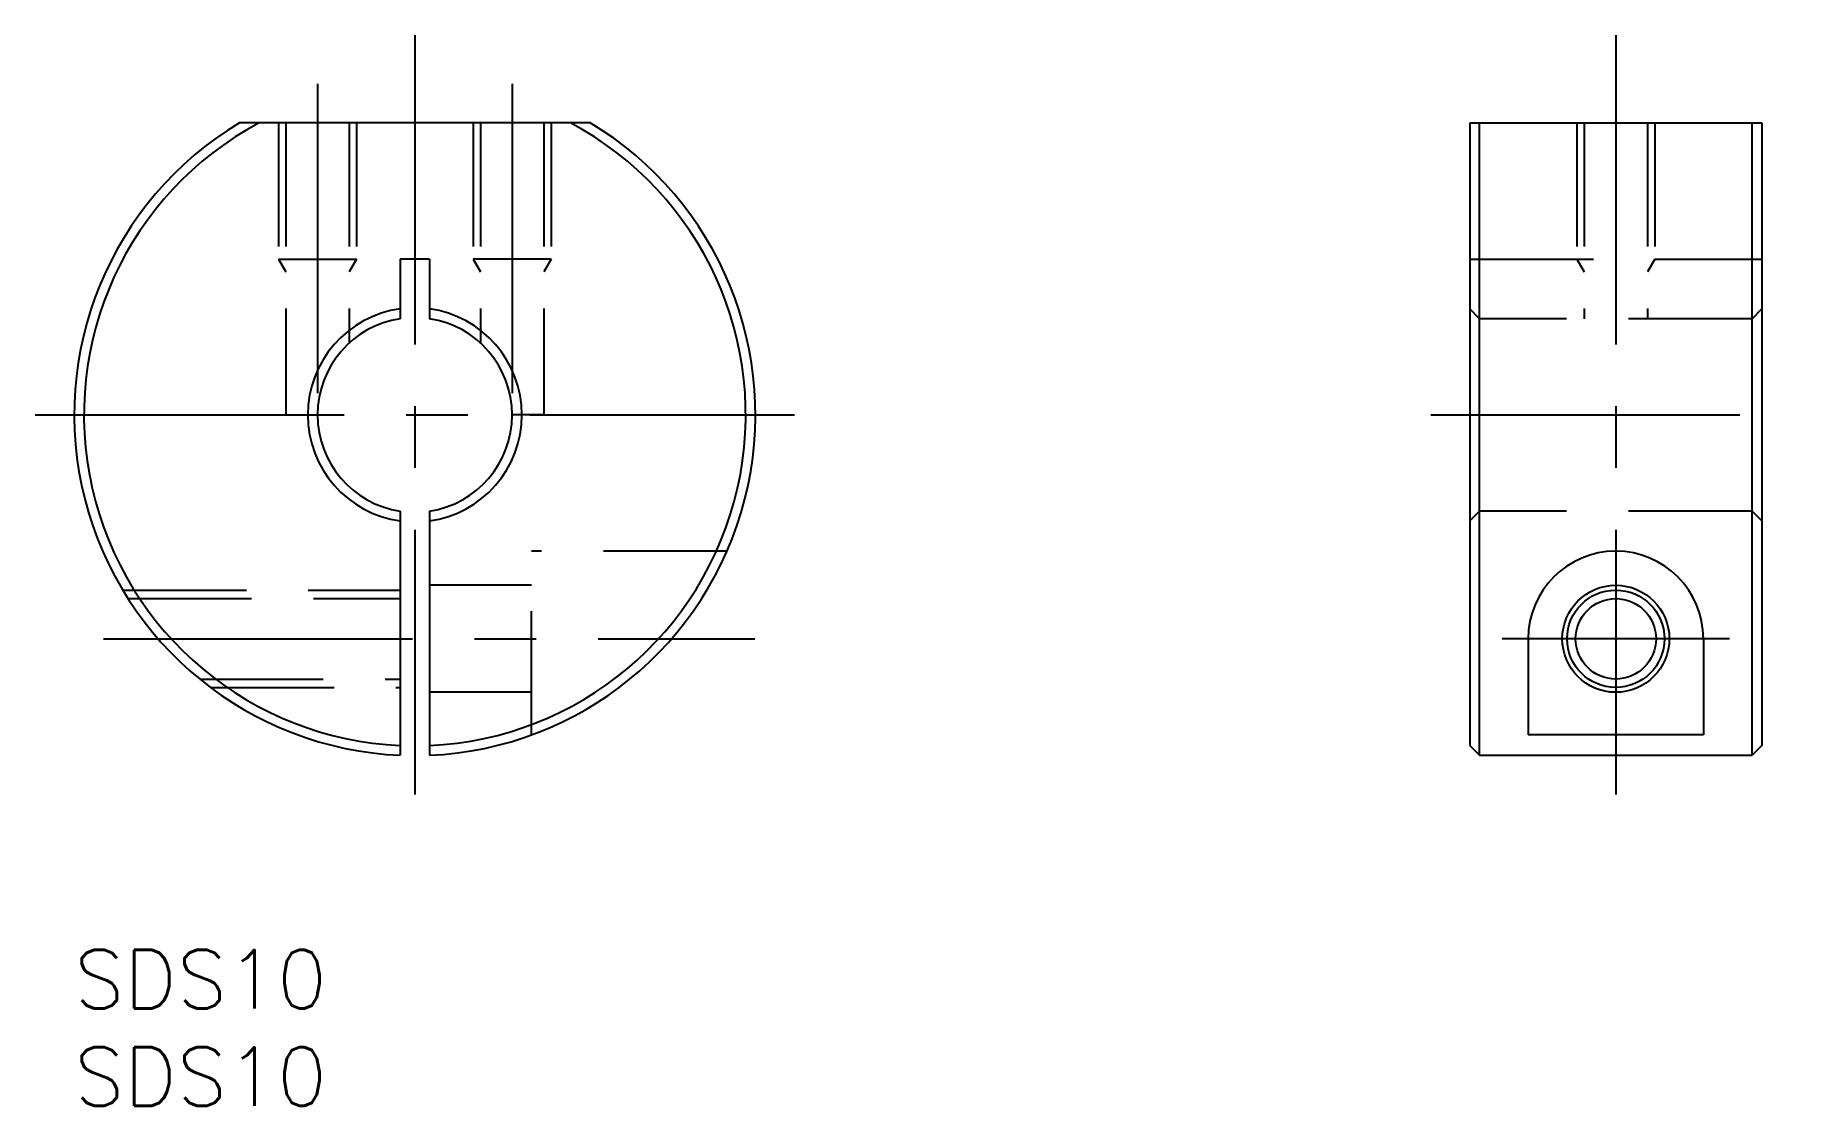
# Model space of a CAD drawing. Extents: x -2 to 88.7, y -8 to 47.
import ezdxf

# ---------------------------------------------------------------- set-up
doc = ezdxf.new("R2010")
doc.units = 0
doc.header["$LTSCALE"] = 0.5
doc.linetypes.add('CENTER', pattern=[50.8, 31.75, -6.35, 6.35, -6.35])
doc.linetypes.add('DASHED', pattern=[19.05, 12.7, -6.35])
for name, color, linetype in [('MSM_CENTER', 1, 'CENTER'), ('MSM_CONTINUOUS', 7, 'CONTINUOUS'), ('MSM_DASHED', 4, 'DASHED'), ('MSM_NARROW', 5, 'CONTINUOUS'), ('MSM_PART_NUMBER', 7, 'CONTINUOUS')]:
    doc.layers.add(name, color=color, linetype=linetype)
doc.styles.get("Standard").update_dxf_attribs({"font": 'txt.shx', "height": 3, "bigfont": 'bigfont.shx'})

# ---------------------------------------------------------------- blocks, each defined once
blk = doc.blocks.new('*U28')
at = {"layer": 'MSM_PART_NUMBER'}
blk.add_text('SDS10', height=3, dxfattribs=at).set_placement((0, -3))
blk = doc.blocks.new('*U29')
at = {"layer": 'MSM_PART_NUMBER'}
blk.add_text('SDS10', height=3, dxfattribs=at).set_placement((0, -8))

msp = doc.modelspace()

# ---------------------------------------------------------------- linework, layer by layer
at = {"layer": 'MSM_CENTER'}
for p, q in [((17.5, 46.984), (17.5, 7.984)), ((79.201, 46.984), (79.201, 7.984)), ((12.5, 44.484), (12.5, 26.234)), ((22.5, 44.484), (22.5, 26.234)), ((-2, 27.484), (37, 27.484)), ((69.701, 27.484), (88.701, 27.484)), ((1.51, 15.984), (34.962, 15.984)), ((85.044, 15.984), (73.358, 15.984))]:
    msp.add_line(p, q, dxfattribs=at)
at = {"layer": 'MSM_CONTINUOUS'}
for p, q in [((26.514, 42.484), (8.486, 42.484)), ((71.701, 42.484), (71.701, 10.5)), ((71.701, 42.484), (86.701, 42.484)), ((72.201, 10), (72.201, 42.484)), ((86.201, 10), (86.201, 42.484)), ((86.701, 42.484), (86.701, 10.5)), ((16.75, 35.484), (16.75, 32.427)), ((18.25, 35.484), (16.75, 35.484)), ((18.25, 35.484), (18.25, 32.427)), ((16.75, 22.54), (16.75, 10)), ((18.25, 22.54), (18.25, 10)), ((74.701, 15.984), (74.701, 11.045)), ((83.701, 15.984), (83.701, 11.045)), ((83.701, 11.045), (74.701, 11.045)), ((71.701, 10.5), (72.201, 10)), ((72.201, 10), (86.201, 10)), ((86.701, 10.5), (86.201, 10))]:
    msp.add_line(p, q, dxfattribs=at)
for radius in [2.75, 2.067]:
    msp.add_circle((79.201, 15.984), radius, dxfattribs=at)
for centre, radius, start, end in [((17.5, 27.484), 17.5, 121.00272, 267.54371), ((17.5, 27.484), 17, 118.07249, 267.47142), ((17.5, 27.484), 17.5, 272.45629, 58.99728), ((17.5, 27.484), 17, 272.52858, 61.92751), ((17.5, 27.484), 5.5, 97.83748, 262.16252), ((17.5, 27.484), 5.5, 277.83748, 82.16252), ((17.5, 27.484), 5, 98.62693, 261.37307), ((17.5, 27.484), 5, 278.62693, 81.37307), ((79.201, 15.984), 4.5, 0, 180)]:
    msp.add_arc(centre, radius, start, end, dxfattribs=at)
at = {"layer": 'MSM_DASHED'}
for p, q in [((10.5, 42.484), (10.5, 35.484)), ((10.879, 42.484), (10.879, 27.484)), ((14.121, 42.484), (14.121, 31.169)), ((14.5, 42.484), (14.5, 35.484)), ((20.5, 42.484), (20.5, 35.484)), ((20.879, 42.484), (20.879, 31.169)), ((24.121, 42.484), (24.121, 27.484)), ((24.5, 42.484), (24.5, 35.484)), ((77.201, 42.484), (77.201, 35.484)), ((77.58, 42.484), (77.58, 32.427)), ((80.822, 42.484), (80.822, 32.427)), ((81.201, 42.484), (81.201, 35.484)), ((10.5, 35.484), (14.5, 35.484)), ((10.5, 35.484), (10.879, 34.827)), ((14.5, 35.484), (14.121, 34.827)), ((24.5, 35.484), (20.5, 35.484)), ((20.5, 35.484), (20.879, 34.827)), ((24.5, 35.484), (24.121, 34.827)), ((71.701, 35.484), (86.701, 35.484)), ((77.201, 35.484), (77.58, 34.827)), ((81.201, 35.484), (80.822, 34.827)), ((72.201, 32.427), (71.701, 32.933)), ((86.201, 32.427), (86.701, 32.933)), ((86.201, 32.427), (72.201, 32.427)), ((10.879, 27.484), (12.5, 27.484)), ((24.121, 27.484), (22.5, 27.484)), ((72.201, 22.54), (71.701, 22.035)), ((86.201, 22.54), (72.201, 22.54)), ((86.201, 22.54), (86.701, 22.035)), ((33.539, 20.484), (23.5, 20.484)), ((23.5, 11.045), (23.5, 20.484)), ((2.492, 18.484), (16.75, 18.484)), ((23.5, 18.734), (18.25, 18.734)), ((2.76, 18.051), (16.75, 18.051)), ((6.446, 13.917), (16.75, 13.917)), ((7, 13.484), (16.75, 13.484)), ((23.5, 13.234), (18.25, 13.234))]:
    msp.add_line(p, q, dxfattribs=at)
at = {"layer": 'MSM_NARROW'}
msp.add_circle((79.201, 15.984), 2.5, dxfattribs=at)

# ---------------------------------------------------------------- block references
at = {"layer": 'MSM_CONTINUOUS'}
for name in ['*U28', '*U29']:
    msp.add_blockref(name, (0, 0), dxfattribs=at)

doc.saveas('drawing.dxf')
